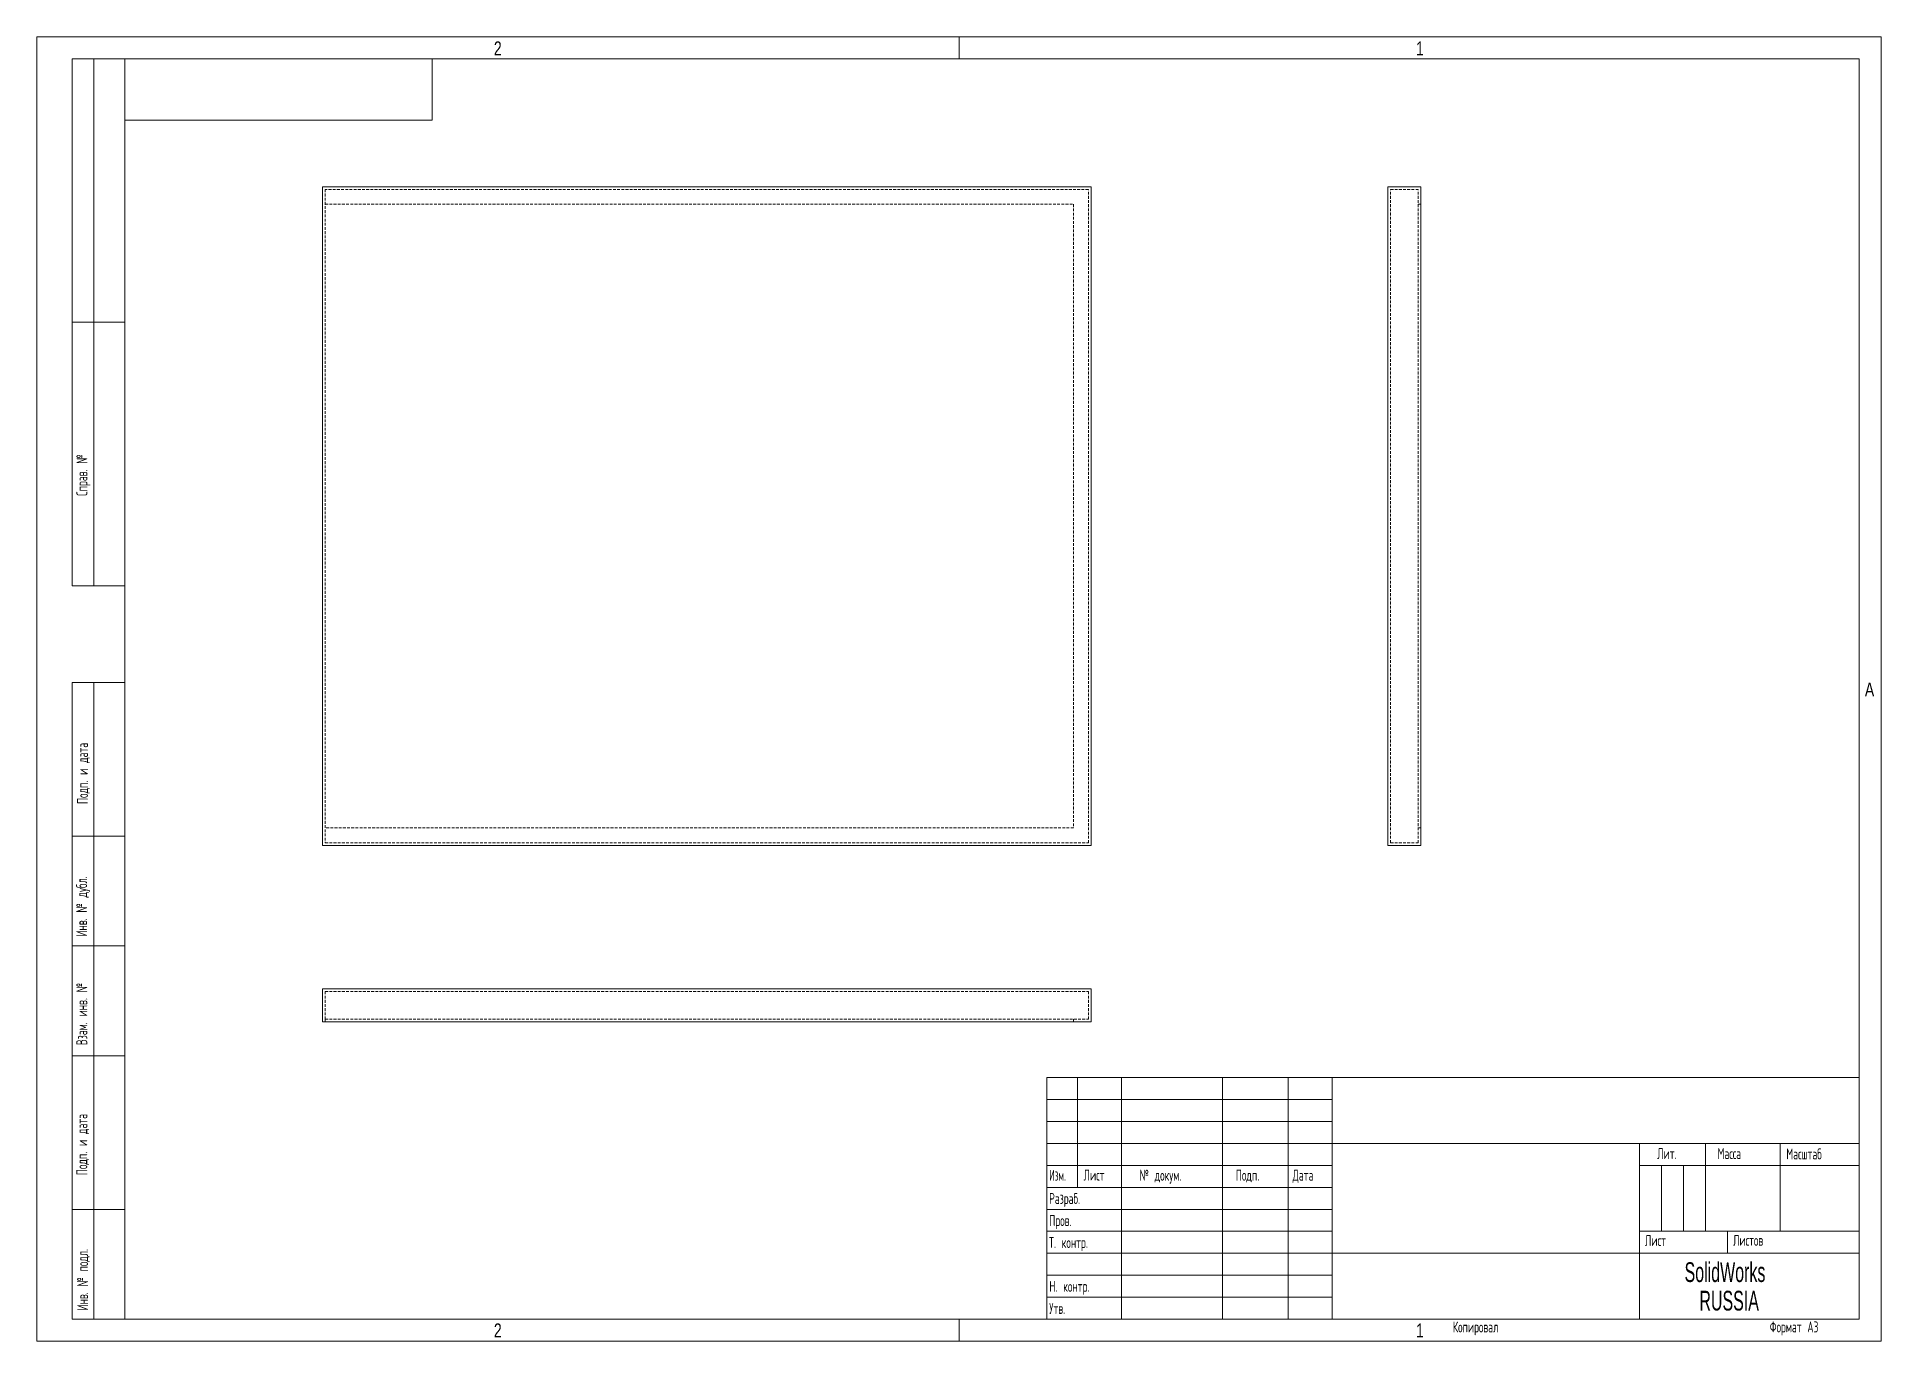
# Model space of a CAD drawing. Header units: millimetres. Extents: x -179 to 661, y -167 to 427.
import ezdxf

# ---------------------------------------------------------------- set-up
doc = ezdxf.new("R2010")
doc.units = ezdxf.units.MM
doc.linetypes.add('HIDDEN', pattern=[1.905, 1.27, -0.635])
doc.layers.add('ОСЕВЫЕ', color=7, linetype='Continuous')
doc.styles.add('SLDTEXTSTYLE0', font='TXT', dxfattribs={"width": 0.605, "bigfont": 'bigfont'})
doc.styles.add('SLDTEXTSTYLE1', font='TXT', dxfattribs={"width": 0.55152, "bigfont": 'bigfont'})
doc.styles.add('SLDTEXTSTYLE2', font='TXT', dxfattribs={"width": 0.605})
doc.styles.add('SLDTEXTSTYLE3', font='TXT', dxfattribs={"width": 0.75})

# ---------------------------------------------------------------- blocks, each defined once
blk = doc.blocks.new('SW_NOTE_0')
at = {"color": 0, "linetype": 'Continuous', "lineweight": 0, "char_height": 4.5, "attachment_point": 1, "style": 'SLDTEXTSTYLE2'}
for s, insert in [('SolidWorks', (0, 5.8)), ('RUSSIA', (3.38, -0.7))]:
    blk.add_mtext(s, dxfattribs=dict(at, insert=insert))

msp = doc.modelspace()

# ---------------------------------------------------------------- linework, layer by layer
at = {"color": 7, "linetype": 'Continuous', "lineweight": 15}
for p, q in [((-162.61, 176.68), (-162.61, 416.68)), ((-138.61, 416.68), (-162.61, 416.68)), ((-162.61, 176.68), (-162.61, 416.68)), ((-152.61, 176.68), (-152.61, 416.68)), ((-152.61, 176.68), (-152.61, 416.68)), ((-138.61, 416.68), (-138.61, -157.32)), ((651.39, 416.68), (-138.61, 416.68)), ((-138.61, 416.68), (-138.61, -157.32)), ((1.39, 388.68), (1.39, 416.68)), ((651.39, -157.32), (651.39, 416.68)), ((-138.61, 388.68), (1.39, 388.68)), ((-48.46, 358.42), (-48.46, 58.42)), ((301.54, 358.42), (-48.46, 358.42)), ((301.54, 58.42), (301.54, 358.42)), ((436.77, 58.42), (436.77, 358.42)), ((436.77, 358.42), (451.77, 358.42)), ((451.77, 58.42), (451.77, 358.42)), ((-162.61, 296.68), (-138.61, 296.68)), ((-138.61, 296.68), (-162.61, 296.68)), ((-162.61, 176.68), (-138.61, 176.68)), ((-162.61, -157.32), (-162.61, 132.68)), ((-162.61, 132.68), (-138.61, 132.68)), ((-152.61, -157.32), (-152.61, 132.68)), ((-138.61, 62.68), (-162.61, 62.68)), ((-48.46, 58.42), (301.54, 58.42)), ((436.77, 58.42), (451.77, 58.42)), ((-138.61, 12.68), (-162.61, 12.68)), ((-48.46, -6.9), (-48.46, -21.9)), ((-48.46, -6.9), (301.54, -6.9)), ((301.54, -6.9), (301.54, -21.9)), ((-48.46, -21.9), (301.54, -21.9)), ((-138.61, -37.32), (-162.61, -37.32)), ((281.39, -47.32), (651.39, -47.32)), ((281.39, -47.32), (281.39, -157.32)), ((295.39, -97.32), (295.39, -47.32)), ((315.39, -47.32), (315.39, -157.32)), ((361.39, -47.32), (361.39, -157.32)), ((391.39, -47.32), (391.39, -157.32)), ((411.39, -47.32), (411.39, -157.32)), ((411.39, -77.32), (651.39, -77.32)), ((551.39, -77.32), (551.39, -157.32)), ((581.39, -77.32), (581.39, -117.32)), ((615.39, -77.32), (615.39, -117.32)), ((281.39, -87.32), (411.39, -87.32)), ((551.39, -87.32), (651.39, -87.32)), ((281.39, -97.32), (411.39, -97.32)), ((-162.61, -107.32), (-138.61, -107.32)), ((551.39, -117.32), (651.39, -117.32)), ((591.39, -117.32), (591.39, -127.32)), ((411.39, -127.32), (651.39, -127.32)), ((-162.61, -157.32), (-138.61, -157.32)), ((-138.61, -157.32), (651.39, -157.32))]:
    msp.add_line(p, q, dxfattribs=at)
at = {"color": 7, "linetype": 'HIDDEN', "lineweight": 0}
for p, q in [((-47.26, 357.22), (-47.26, 59.62)), ((300.34, 357.22), (-47.26, 357.22)), ((300.34, 59.62), (300.34, 357.22)), ((437.97, 357.22), (450.57, 357.22)), ((437.97, 59.62), (437.97, 357.22)), ((450.57, 59.62), (450.57, 357.22)), ((-47.26, 350.42), (293.54, 350.42)), ((293.54, 350.42), (293.54, 66.42)), ((450.57, 350.42), (451.77, 350.42)), ((293.54, 66.42), (-47.26, 66.42)), ((-47.26, 59.62), (300.34, 59.62)), ((437.97, 59.62), (450.57, 59.62)), ((450.57, 66.42), (451.77, 66.42)), ((-47.26, -8.1), (-47.26, -20.7)), ((-47.26, -8.1), (300.34, -8.1)), ((300.34, -8.1), (300.34, -20.7)), ((-47.26, -20.7), (300.34, -20.7)), ((-47.26, -20.7), (-47.26, -21.9)), ((293.54, -20.7), (293.54, -21.9))]:
    msp.add_line(p, q, dxfattribs=at)
at = {"color": 7, "linetype": 'Continuous', "lineweight": 0}
for p, q in [((281.39, -57.32), (411.39, -57.32)), ((281.39, -67.32), (411.39, -67.32)), ((281.39, -77.32), (411.39, -77.32)), ((561.39, -87.32), (561.39, -117.32)), ((571.39, -87.32), (571.39, -117.32)), ((281.39, -107.32), (411.39, -107.32)), ((281.39, -117.32), (411.39, -117.32)), ((281.39, -127.32), (411.39, -127.32)), ((281.39, -137.32), (411.39, -137.32)), ((281.39, -147.32), (411.39, -147.32))]:
    msp.add_line(p, q, dxfattribs=at)
at = {"layer": 'ОСЕВЫЕ', "lineweight": 0}
for p, q in [((-178.61, 426.68), (661.39, 426.68)), ((-178.61, 426.68), (-178.61, -167.32)), ((661.39, 426.68), (661.39, -167.32)), ((-178.61, -167.32), (661.39, -167.32))]:
    msp.add_line(p, q, dxfattribs=at)
at = {"layer": 'ОСЕВЫЕ', "lineweight": 15}
for p, q in [((241.39, 426.68), (241.39, 416.68)), ((241.39, -157.32), (241.39, -167.32))]:
    msp.add_line(p, q, dxfattribs=at)

# ---------------------------------------------------------------- block references
at = {"color": 7, "linetype": 'Continuous', "lineweight": 0, "xscale": 2, "yscale": 2, "zscale": 2}
msp.add_blockref('SW_NOTE_0', (571.86, -143), dxfattribs=at)

# ---------------------------------------------------------------- texts
at = {"color": 7, "linetype": 'Continuous', "lineweight": 0}
for s, insert, char_height, attachment_point, style in [('2', (31.32, 424.62), 6.35, 2, 'SLDTEXTSTYLE3'), ('1', (451.32, 424.62), 6.35, 2, 'SLDTEXTSTYLE3'), ('A', (656.13, 132.62), 6.35, 2, 'SLDTEXTSTYLE3'), ('\\M+1844C\\M+18479\\M+18484.', (559.41, -79.4), 5, 1, 'SLDTEXTSTYLE0'), ('\\M+1844D\\M+18470\\M+18483\\M+18483\\M+18470', (586.92, -79.4), 5, 1, 'SLDTEXTSTYLE0'), ('\\M+1844D\\M+18470\\M+18483\\M+1848A\\M+18484\\M+18470\\M+18471', (618.24, -79.59), 5, 1, 'SLDTEXTSTYLE0'), ('\\M+18449\\M+18478\\M+1847D.', (282.47, -89.32), 5, 1, 'SLDTEXTSTYLE1'), ('\\M+1844C\\M+18479\\M+18483\\M+18484', (298.16, -89.21), 5, 1, 'SLDTEXTSTYLE0'), ('\\M+18782 \\M+18474\\M+18480\\M+1847B\\M+18485\\M+1847D.', (323.63, -89.26), 5, 1, 'SLDTEXTSTYLE0'), ('\\M+18450\\M+18480\\M+18474\\M+18481.', (367.47, -89.26), 5, 1, 'SLDTEXTSTYLE0'), ('\\M+18444\\M+18470\\M+18484\\M+18470', (393.33, -89.25), 5, 1, 'SLDTEXTSTYLE0'), ('\\M+18451\\M+18470\\M+18478\\M+18482\\M+18470\\M+18471.', (282.42, -99.86), 5, 1, 'SLDTEXTSTYLE0'), ('\\M+18450\\M+18482\\M+18480\\M+18472.', (282.5, -109.91), 5, 1, 'SLDTEXTSTYLE0'), ('\\M+18453. \\M+1847B\\M+18480\\M+1847E\\M+18484\\M+18482.', (282.39, -119.92), 5, 1, 'SLDTEXTSTYLE0'), ('\\M+1844C\\M+18479\\M+18483\\M+18484', (553.86, -119), 5, 1, 'SLDTEXTSTYLE0'), ('\\M+1844C\\M+18479\\M+18483\\M+18484\\M+18480\\M+18472', (593.98, -118.91), 5, 1, 'SLDTEXTSTYLE0'), ('\\M+1844E. \\M+1847B\\M+18480\\M+1847E\\M+18484\\M+18482.', (282.52, -139.88), 5, 1, 'SLDTEXTSTYLE0'), ('\\M+18454\\M+18484\\M+18472.', (282.49, -149.92), 5, 1, 'SLDTEXTSTYLE0'), ('2', (31.32, -159.27), 6.35, 2, 'SLDTEXTSTYLE3'), ('1', (451.32, -159.27), 6.35, 2, 'SLDTEXTSTYLE3'), ('\\M+1844B\\M+18480\\M+18481\\M+18479\\M+18482\\M+18480\\M+18472\\M+18470\\M+1847C', (466.31, -158.38), 5, 1, 'SLDTEXTSTYLE0'), ('\\M+18455\\M+18480\\M+18482\\M+1847D\\M+18470\\M+18484 \\M+184403', (610.66, -158.35), 5, 1, 'SLDTEXTSTYLE0')]:
    msp.add_mtext(s, dxfattribs=dict(at, insert=insert, char_height=char_height, attachment_point=attachment_point, style=style))
at = {"color": 7, "linetype": 'Continuous', "lineweight": 0, "char_height": 5, "attachment_point": 1, "rotation": 90, "style": 'SLDTEXTSTYLE0'}
for s, insert in [('\\M+18452\\M+18481\\M+18482\\M+18470\\M+18472. \\M+18782', (-160.61, 217.58)), ('\\M+18450\\M+18480\\M+18474\\M+18481. \\M+18479 \\M+18474\\M+18470\\M+18484\\M+18470', (-160.33, 77.29)), ('\\M+18449\\M+1847E\\M+18472. \\M+18782 \\M+18474\\M+18485\\M+18471\\M+1847C.', (-160.71, 16.92)), ('\\M+18442\\M+18478\\M+18470\\M+1847D. \\M+18479\\M+1847E\\M+18472. \\M+18782', (-160.66, -32.52)), ('\\M+18450\\M+18480\\M+18474\\M+18481. \\M+18479 \\M+18474\\M+18470\\M+18484\\M+18470', (-160.64, -91.74)), ('\\M+18449\\M+1847E\\M+18472. \\M+18782 \\M+18481\\M+18480\\M+18474\\M+1847C.', (-160.3, -153.39))]:
    msp.add_mtext(s, dxfattribs=dict(at, insert=insert))

doc.saveas('drawing.dxf')
